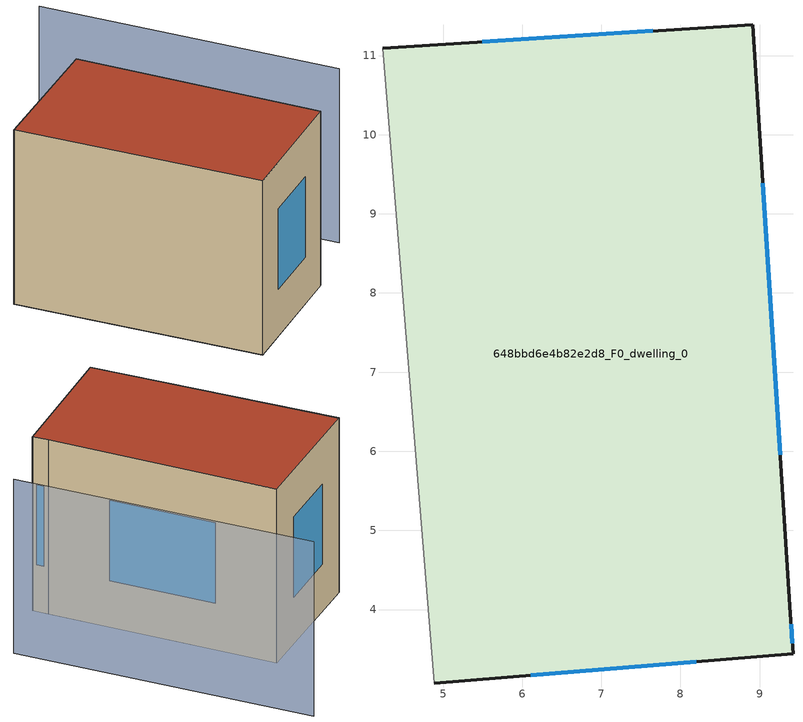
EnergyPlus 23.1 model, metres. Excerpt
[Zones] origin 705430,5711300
648bbd6e4b82e2d8_F0_dwelling_0
 floor ground (EU_floor_Construction): 9.42,3.44 9.39,3.95 8.91,11.39 4.23,11.09 4.89,3.07 z0
 wall outside (EU_wall_Construction): 4.23,11.09 8.91,11.39 9.39,3.95 9.42,3.44 4.89,3.07 z0:6
 wall adiabatic (EU_wall_Construction): 4.89,3.07 4.23,11.09 z0:6
 window (EU_Window_Construction): 8.2,3.34 6.11,3.17 / 5.5,11.17 7.65,11.31 / 9.04,9.39 9.26,5.96 / 9.4,3.81 9.41,3.58 z1.62:4.38
 roof outside (EU_roof_Construction): 8.91,11.39 9.39,3.95 9.42,3.44 4.89,3.07 4.23,11.09 z6
shading: 11.96,4.12 11.24,13.83 z0:6
[Building]
EU S2 Campaign: North Axis=0; Terrain=City; Solar Distribution=FullExterior
[Site:Location]
London: Latitude=51.5; Longitude=-0.5; Time Zone=0; Elevation=25
[SizingPeriod:WeatherFileDays]
AnnualSizingPeriod: Begin Month=1; Begin Day of Month=1; End Month=12; End Day of Month=31; Day of Week for Start Day=Monday; Use Weather File Daylight Saving Period=No; Use Weather File Rain and Snow Indicators=No
[MATERIAL]
EU_InternalMass_Material: Roughness=MediumRough; Thickness=0.1; Conductivity=1; Density=1800; Specific Heat=900; Thermal Absorptance=0.9; Solar Absorptance=0.7; Visible Absorptance=0.7
[MATERIAL:NOMASS] Roughness=MediumRough; Thermal Absorptance=0.9; Solar Absorptance=0.7; Visible Absorptance=0.7
Name | Thermal Resistance
EU_wall_NoMass | 0.555556
EU_roof_NoMass | 0.510204
EU_floor_NoMass | 1.68919
[WINDOWMATERIAL:SIMPLEGLAZINGSYSTEM]
EU_Window_SimpleGlazing: UFactor=3.96; Solar Heat Gain Coefficient=0.85; Visible Transmittance=0.85
[CONSTRUCTION]
EU_wall_Construction: EU_wall_NoMass
EU_roof_Construction: EU_roof_NoMass
EU_floor_Construction: EU_floor_NoMass
EU_InternalMass_Construction: EU_InternalMass_Material
EU_Window_Construction: EU_Window_SimpleGlazing
[ZONE]
648bbd6e4b82e2d8_F0_dwelling_0: Type=1; Multiplier=1; Ceiling Height=autocalculate; Volume=221.987; Floor Area=autocalculate; Part of Total Floor Area=Yes
[INTERNALMASS]
648bbd6e4b82e2d8_F0_dwelling_0_EU_InternalMass: Construction=EU_InternalMass_Construction; Zone or ZoneList=648bbd6e4b82e2d8_F0_dwelling_0; Surface Area=36.9976
[OTHEREQUIPMENT]
EU_Step8_InternalGain_648bbd6e4b82e2d8_F0_dwelling_0_f000: Fuel Type=Electricity; Zone or ZoneList or Space or SpaceList=648bbd6e4b82e2d8_F0_dwelling_0; Schedule=EU_Step8_GainSchedule_648bbd6e4b82e2d8_F0_dwelling_0_f000; Design Level Calculation Method=Watts/Area; Power per Zone Floor Area=1; Fraction Latent=0; Fraction Radiant=0; Fraction Lost=0; Carbon Dioxide Generation Rate=0; EndUse Subcategory=EU_Step8_InternalGains
[ZONEVENTILATION:DESIGNFLOWRATE]
EU_ConstantAir_648bbd6e4b82e2d8_F0_dwelling_0: Zone or ZoneList or Space or SpaceList=648bbd6e4b82e2d8_F0_dwelling_0; Schedule=EU_AlwaysOn; Design Flow Rate Calculation Method=AirChanges/Hour; Air Changes per Hour=0.48; Ventilation Type=Natural; Fan Pressure Rise=0; Fan Total Efficiency=1; Constant Term Coefficient=1; Temperature Term Coefficient=0; Velocity Term Coefficient=0; Velocity Squared Term Coefficient=0; Minimum Indoor Temperature=-100; Maximum Indoor Temperature=100; Delta Temperature=-100; Minimum Outdoor Temperature=-100; Maximum Outdoor Temperature=100; Maximum Wind Speed=40
[HVACTEMPLATE:THERMOSTAT]
EU_HeatOnly_648bbd6e4b82e2d8_F0_dwelling_0: Constant Heating Setpoint=20; Constant Cooling Setpoint=50
[HVACTEMPLATE:ZONE:IDEALLOADSAIRSYSTEM]
648bbd6e4b82e2d8_F0_dwelling_0: Template Thermostat=EU_HeatOnly_648bbd6e4b82e2d8_F0_dwelling_0; System Availability Schedule=EU_AlwaysOn; Maximum Heating Supply Air Temperature=50; Minimum Cooling Supply Air Temperature=13; Maximum Heating Supply Air Humidity Ratio=0.0156; Minimum Cooling Supply Air Humidity Ratio=0.0077; Heating Limit=NoLimit; Cooling Limit=NoLimit; Heating Availability Schedule=EU_AlwaysOn; Cooling Availability Schedule=EU_CoolingOff; Dehumidification Control Type=ConstantSensibleHeatRatio; Cooling Sensible Heat Ratio=0.7; Dehumidification Setpoint=60; Humidification Control Type=None; Humidification Setpoint=30; Outdoor Air Method=None; Outdoor Air Flow Rate per Person=0.00944; Outdoor Air Flow Rate per Zone Floor Area=0; Outdoor Air Flow Rate per Zone=0; Demand Controlled Ventilation Type=None; Outdoor Air Economizer Type=NoEconomizer; Heat Recovery Type=None; Sensible Heat Recovery Effectiveness=0.7; Latent Heat Recovery Effectiveness=0.65
[SIZING:ZONE]
648bbd6e4b82e2d8_F0_dwelling_0: Zone Cooling Design Supply Air Temperature Input Method=SupplyAirTemperature; Zone Cooling Design Supply Air Temperature=13; Zone Heating Design Supply Air Temperature Input Method=SupplyAirTemperature; Zone Heating Design Supply Air Temperature=50; Zone Cooling Design Supply Air Humidity Ratio=0.008; Zone Heating Design Supply Air Humidity Ratio=0.008; Cooling Design Air Flow Method=DesignDay; Cooling Design Air Flow Rate=0; Cooling Minimum Air Flow per Zone Floor Area=0.000762; Cooling Minimum Air Flow=0; Cooling Minimum Air Flow Fraction=0.2; Heating Design Air Flow Method=DesignDay; Heating Design Air Flow Rate=0; Heating Maximum Air Flow per Zone Floor Area=0.002032; Heating Maximum Air Flow=0.141576; Heating Maximum Air Flow Fraction=0.3; Account for Dedicated Outdoor Air System=No; Dedicated Outdoor Air System Control Strategy=NeutralSupplyAir; Dedicated Outdoor Air Low Setpoint Temperature for Design=autosize; Dedicated Outdoor Air High Setpoint Temperature for Design=autosize; Zone Load Sizing Method=Sensible Load Only No Latent Load; Zone Latent Cooling Design Supply Air Humidity Ratio Input Method=HumidityRatioDifference; Zone Cooling Design Supply Air Humidity Ratio Difference=0.005; Zone Latent Heating Design Supply Air Humidity Ratio Input Method=HumidityRatioDifference; Zone Humidification Design Supply Air Humidity Ratio Difference=0.005
[SCHEDULE:CONSTANT]
Name | Hourly Value
EU_AlwaysOn | 1
EU_CoolingOff | 0
[SCHEDULE:FILE]
EU_Step8_GainSchedule_648bbd6e4b82e2d8_F0_dwelling_0_f000: File=../../schedules/648bbd6e4b82e2d8/648bbd6e4b82e2d8_F0_dwelling_0_f000_gain.csv; Column Number=1; Rows to Skip at Top=0; Number of Hours of Data=8760; Column Separator=Comma; Interpolate to Timestep=No; Minutes per Item=60; Adjust Schedule for Daylight Savings=Yes
